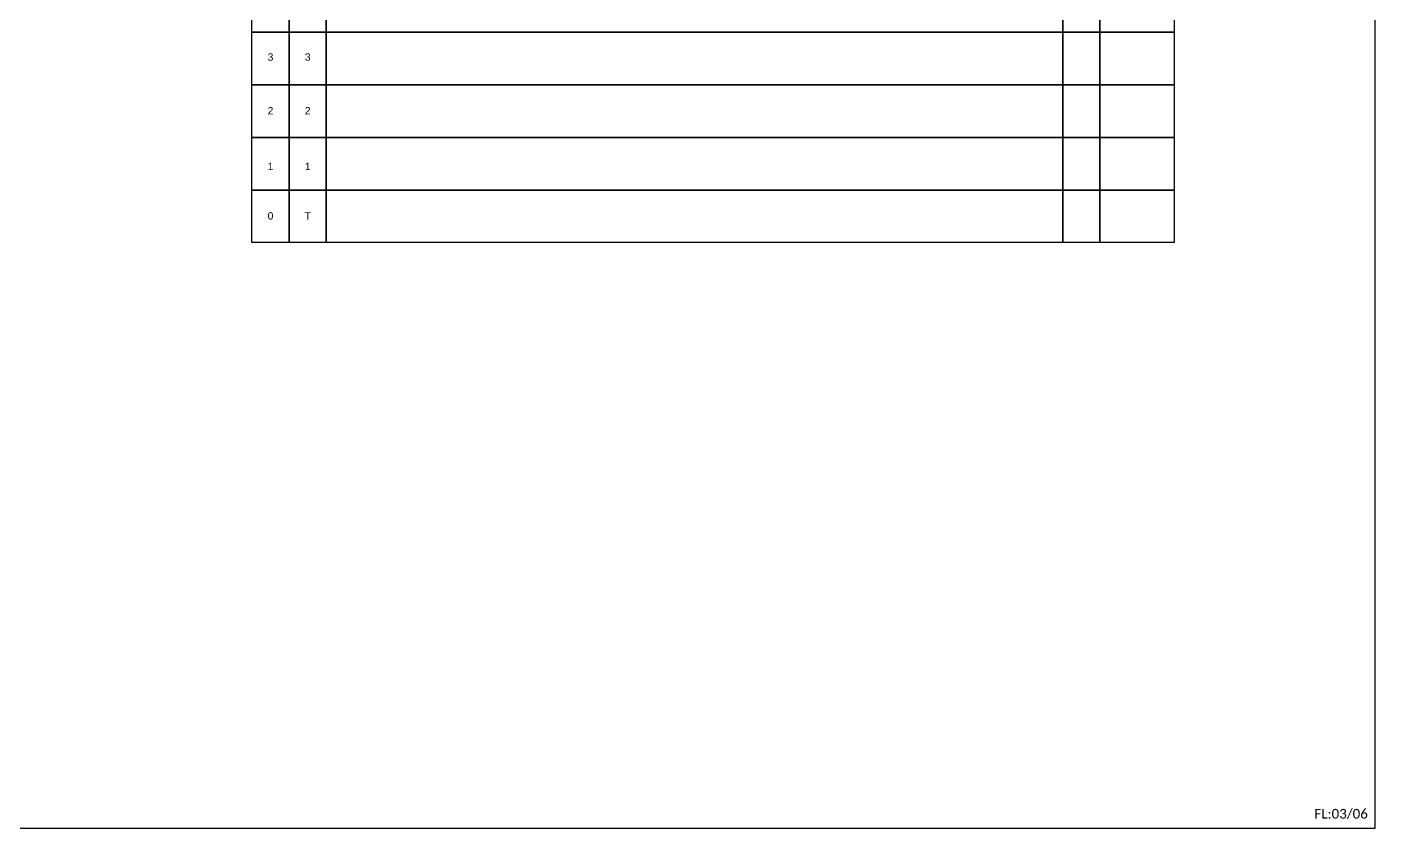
# Model space of a CAD drawing. Header units: inches. Extents: x 2352 to 7774, y -43 to 551.
# Drawn here: x 4610.1 to 5029.4, y -43.2 to 206.1 of the extents above; entities that cross this region are included whole.
import ezdxf
from ezdxf.enums import TextEntityAlignment as Align

# ---------------------------------------------------------------- set-up
doc = ezdxf.new("R2010")
doc.units = ezdxf.units.IN
doc.header["$MEASUREMENT"] = 0
doc.styles.add('ARIAL', font='arial.ttf')
doc.styles.add('WMF-Calibri0', font='calibri.ttf')

msp = doc.modelspace()

# ---------------------------------------------------------------- linework, layer by layer
msp.add_lwpolyline([(4190.79, -43.15), (5029.35, -43.15), (5029.35, 550.85), (4190.79, 550.85), (4190.79, -43.15)])
for points in [[(4680.03, 220.87), (4691.61, 220.87), (4691.61, 204.49), (4680.03, 204.49)], [(4691.61, 220.87), (4703.18, 220.87), (4703.18, 204.49), (4691.61, 204.49)], [(4703.18, 220.87), (4932.2, 220.87), (4932.2, 204.49), (4703.18, 204.49)], [(4932.2, 220.87), (4943.77, 220.87), (4943.77, 204.49), (4932.2, 204.49)], [(4943.77, 220.87), (4966.92, 220.87), (4966.92, 204.49), (4943.77, 204.49)], [(4680.03, 204.49), (4691.61, 204.49), (4691.61, 188.12), (4680.03, 188.12)], [(4691.61, 204.49), (4703.18, 204.49), (4703.18, 188.12), (4691.61, 188.12)], [(4703.18, 204.49), (4932.2, 204.49), (4932.2, 188.12), (4703.18, 188.12)], [(4932.2, 204.49), (4943.77, 204.49), (4943.77, 188.12), (4932.2, 188.12)], [(4943.77, 204.49), (4966.92, 204.49), (4966.92, 188.12), (4943.77, 188.12)], [(4680.03, 188.12), (4691.61, 188.12), (4691.61, 171.75), (4680.03, 171.75)], [(4691.61, 188.12), (4703.18, 188.12), (4703.18, 171.75), (4691.61, 171.75)], [(4703.18, 188.12), (4932.2, 188.12), (4932.2, 171.75), (4703.18, 171.75)], [(4932.2, 188.12), (4943.77, 188.12), (4943.77, 171.75), (4932.2, 171.75)], [(4943.77, 188.12), (4966.92, 188.12), (4966.92, 171.75), (4943.77, 171.75)], [(4680.03, 171.75), (4691.61, 171.75), (4691.61, 155.38), (4680.03, 155.38)], [(4691.61, 171.75), (4703.18, 171.75), (4703.18, 155.38), (4691.61, 155.38)], [(4703.18, 171.75), (4932.2, 171.75), (4932.2, 155.38), (4703.18, 155.38)], [(4932.2, 171.75), (4943.77, 171.75), (4943.77, 155.38), (4932.2, 155.38)], [(4943.77, 171.75), (4966.92, 171.75), (4966.92, 155.38), (4943.77, 155.38)], [(4680.03, 155.38), (4691.61, 155.38), (4691.61, 139.01), (4680.03, 139.01)], [(4691.61, 155.38), (4703.18, 155.38), (4703.18, 139.01), (4691.61, 139.01)], [(4703.18, 155.38), (4932.2, 155.38), (4932.2, 139.01), (4703.18, 139.01)], [(4932.2, 155.38), (4943.77, 155.38), (4943.77, 139.01), (4932.2, 139.01)], [(4943.77, 155.38), (4966.92, 155.38), (4966.92, 139.01), (4943.77, 139.01)]]:
    msp.add_lwpolyline(points, close=True)

# ---------------------------------------------------------------- texts
at = {"lineweight": 0, "insert": (5010.47, -37.2), "char_height": 3, "width": 277.1819, "attachment_point": 1, "style": 'WMF-Calibri0'}
msp.add_mtext('FL:03/06', dxfattribs=at)
at = {"style": 'ARIAL', "flags": 12}
for tag, p in [('3', (4685.82, 196.76)), ('3', (4697.39, 196.76)), ('2', (4685.82, 180.08)), ('2', (4697.39, 180.08)), ('1', (4685.82, 162.73)), ('1', (4697.39, 162.73)), ('0', (4685.82, 147.33)), ('T', (4697.39, 147.33))]:
    msp.add_attdef(tag, text='XX', height=2.3, dxfattribs=at).set_placement(p, align=Align.MIDDLE_CENTER)

doc.saveas('drawing.dxf')
